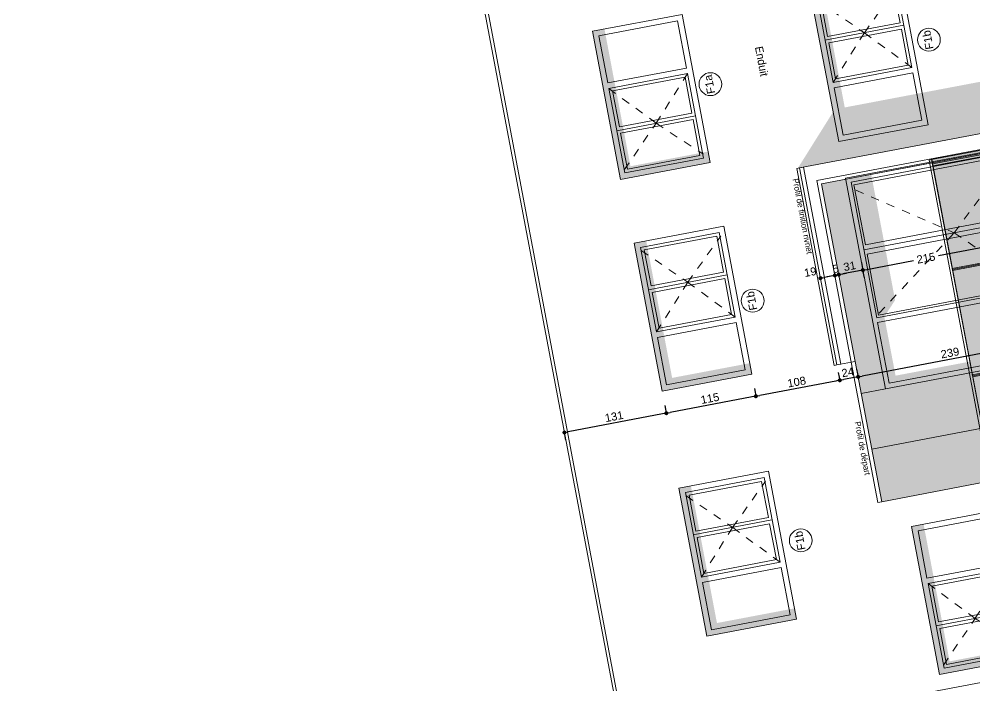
# Model space of a CAD drawing. Header units: centimetres. Extents: x 56941 to 84569, y -27946 to -11680.
# Drawn here: x 57077 to 58282, y -25828 to -24987 of the extents above; entities that cross this region are included whole.
import ezdxf

# ---------------------------------------------------------------- set-up
doc = ezdxf.new("R2010")
doc.units = ezdxf.units.CM
doc.header["$LTSCALE"] = 50.8
doc.header["$PDMODE"] = 1
doc.header["$PDSIZE"] = -2
doc.linetypes.add('Style de ligne -1', pattern=[0.41664, 0.20828, -0.20836])
doc.layers.get('0').update_dxf_attribs({"lineweight": 18})
for name, color, linetype, lineweight in [('0-PROJET-BOIS PANNEAUX FACADE', 7, 'Continuous', 5), ('0-PROJET-COTATIONS', 7, 'Continuous', 13), ('0-PROJET-DESSINS CRÉES', 7, 'Continuous', 9), ('0-PROJET-EP', 7, 'Continuous', 5), ('0-PROJET-Garde corps', 7, 'Continuous', 5), ('0-PROJET-MENUISERIES EXT', 7, 'Continuous', 5), ('0-PROJET-TEXTE', 7, 'Continuous', 5)]:
    doc.layers.add(name, color=color, linetype=linetype, lineweight=lineweight)
doc.styles.add('Futura Std Book', font='Futura Std Book')
doc.styles.add('Helvetica', font='Helvetica')
doc.dimstyles.new('IS', dxfattribs={"dimtxt": 10.08724, "dimasz": 5.007446, "dimexe": 2, "dimexo": 10, "dimgap": 3, "dimtad": 1, "dimdec": 1, "dimtxsty": 'Helvetica', "dimblk": 'DOT', "dimblk1": 'DOT', "dimblk2": 'DOT', "dimcen": 0, "dimdle": 10, "dimazin": 0, "dimtfac": 0.8, "dimtdec": 1, "dimtix": 1, "dimtmove": 0, "dimatfit": 0, "dimldrblk": 'VW_FILLEDARROW-1', "dimfxl": 0, "dimfrac": 2, "dimtolj": 1, "dimarcsym": 0})

# ---------------------------------------------------------------- blocks, each defined once
blk = doc.blocks.new('Groupe-10-1')
at = {"layer": '0-PROJET-EP', "color": 7, "linetype": 'Continuous', "lineweight": 5, "flags": 128}
blk.add_lwpolyline([(19071.8, -47998.5), (19069.6, -47986.7), (19903.9, -47828.7), (19906.2, -47840.5)], close=True, dxfattribs=at)
at = {"layer": '0-PROJET-EP', "color": 7, "linetype": 'Continuous', "lineweight": 13, "flags": 128}
for points in [[(19814.3, -47859.4), (19811.5, -47844.6), (19903.6, -47827.2), (19906.4, -47841.9)], [(19811.2, -47861.7), (19807.8, -47844.1), (19809.7, -47843.7), (19813, -47861.4)], [(19812.9, -47860.6), (19809.8, -47844.5), (19822.4, -47842.1), (19825.5, -47858.3)], [(19049.4, -48014.4), (19042.9, -47980), (19067.5, -47975.4), (19074, -48009.8)]]:
    blk.add_lwpolyline(points, close=True, dxfattribs=at)
blk = doc.blocks.new('PORTE FENETRE TYPE 1 FACADE')
at = {"layer": '0-PROJET-DESSINS CRÉES', "color": 7, "linetype": 'Style de ligne -1', "lineweight": 5}
for p, q in [((95, -10), (177, -122)), ((253, -10), (177, -122)), ((177, -122), (95, -204)), ((177, -122), (253, -204))]:
    blk.add_line(p, q, dxfattribs=at)
at = {"layer": '0-PROJET-DESSINS CRÉES', "color": 7, "linetype": 'Continuous', "lineweight": 5}
blk.add_line((177, -6), (177, -215), dxfattribs=at)
at = {"layer": '0-PROJET-DESSINS CRÉES', "color": 7, "linetype": 'Continuous', "lineweight": 5, "flags": 128}
blk.add_lwpolyline([(6, -6), (84, -6), (84, -209), (6, -209)], close=True, dxfattribs=at)
at = {"layer": '0-PROJET-MENUISERIES EXT', "color": 7, "linetype": 'Continuous', "lineweight": 13, "flags": 128}
for points in [[(270, 0), (270, -215), (0, -215), (0, 0)], [(264, -6), (264, -215), (90, -215), (90, -6)], [(171.2, -9), (171.2, -209), (93, -209), (93, -9)], [(260, -9), (260, -209), (183, -209), (183, -9)]]:
    blk.add_lwpolyline(points, close=True, dxfattribs=at)
blk = doc.blocks.new('Groupe-23-1')
at = {"layer": '0-PROJET-Garde corps', "color": 8, "linetype": 'Continuous', "lineweight": 5, "flags": 128}
for points in [[(19571.5, -47363.3), (19572, -47365.7), (19437.3, -47391.2), (19436.9, -47388.8)], [(19563.9, -47360.9), (19565.8, -47370.8), (19552.5, -47373.3), (19550.6, -47363.5)]]:
    blk.add_lwpolyline(points, close=True, dxfattribs=at)
at = {"layer": '0-PROJET-Garde corps', "color": 8, "linetype": 'Continuous', "lineweight": 5}
for points in [[(19558.2, -47364.1), (19558.2, -47364), (19558.1, -47363.8), (19557.9, -47363.6), (19557.7, -47363.6), (19557.5, -47363.7), (19557.3, -47363.9), (19557.3, -47364.1), (19557.4, -47364.3), (19557.6, -47364.5), (19557.8, -47364.5), (19558.1, -47364.4), (19558.2, -47364.2), (19558.2, -47364.1)], [(19559.3, -47370.1), (19559.4, -47370), (19559.3, -47369.8), (19559.1, -47369.7), (19558.8, -47369.6), (19558.6, -47369.7), (19558.5, -47369.9), (19558.5, -47370.2), (19558.6, -47370.4), (19558.8, -47370.5), (19559, -47370.5), (19559.2, -47370.4), (19559.3, -47370.3), (19559.3, -47370.1)]]:
    blk.add_open_spline(points, degree=2, dxfattribs=at)
blk = doc.blocks.new('Groupe-24-1')
at = {"layer": '0-PROJET-Garde corps', "color": 8, "linetype": 'Continuous', "lineweight": 5, "flags": 128}
for points in [[(19546.6, -47231.4), (19547, -47233.9), (19412.4, -47259.4), (19411.9, -47256.9)], [(19539.3, -47231), (19540.8, -47238.9), (19527.5, -47241.4), (19526, -47233.5)]]:
    blk.add_lwpolyline(points, close=True, dxfattribs=at)
at = {"layer": '0-PROJET-Garde corps', "color": 8, "linetype": 'Continuous', "lineweight": 5}
blk.add_open_spline([(19534.4, -47238.3), (19534.4, -47238.2), (19534.3, -47238), (19534.1, -47237.8), (19533.9, -47237.8), (19533.7, -47237.9), (19533.5, -47238.1), (19533.5, -47238.3), (19533.6, -47238.5), (19533.8, -47238.7), (19534, -47238.7), (19534.2, -47238.6), (19534.4, -47238.4), (19534.4, -47238.3)], degree=2, dxfattribs=at)
blk = doc.blocks.new('Groupe-25-1')
at = {"layer": '0-PROJET-Garde corps', "color": 8, "linetype": 'Continuous', "lineweight": 5, "flags": 128}
for points in [[(19596.9, -47497.1), (19597.4, -47499.6), (19462.7, -47525.1), (19462.2, -47522.6)], [(19589.3, -47494.8), (19591.1, -47504.6), (19577.8, -47507.1), (19576, -47497.3)]]:
    blk.add_lwpolyline(points, close=True, dxfattribs=at)
at = {"layer": '0-PROJET-Garde corps', "color": 8, "linetype": 'Continuous', "lineweight": 5}
for points in [[(19583.6, -47497.9), (19583.6, -47497.8), (19583.5, -47497.6), (19583.3, -47497.5), (19583, -47497.4), (19582.8, -47497.5), (19582.7, -47497.7), (19582.7, -47498), (19582.8, -47498.2), (19583, -47498.3), (19583.2, -47498.4), (19583.4, -47498.3), (19583.5, -47498.1), (19583.6, -47497.9)], [(19584.7, -47504), (19584.7, -47503.9), (19584.6, -47503.7), (19584.4, -47503.5), (19584.2, -47503.5), (19584, -47503.6), (19583.8, -47503.8), (19583.8, -47504), (19583.9, -47504.2), (19584.1, -47504.4), (19584.3, -47504.4), (19584.6, -47504.3), (19584.7, -47504.1), (19584.7, -47504)]]:
    blk.add_open_spline(points, degree=2, dxfattribs=at)
blk = doc.blocks.new('Groupe-26-1')
at = {"layer": '0-PROJET-Garde corps', "color": 8, "linetype": 'Continuous', "lineweight": 5, "flags": 128}
for points in [[(19621, -47624.4), (19621.5, -47627.1), (19486.9, -47652.5), (19486.4, -47649.9)], [(19613.4, -47622.1), (19615.2, -47631.9), (19602, -47634.5), (19600.1, -47624.6)]]:
    blk.add_lwpolyline(points, close=True, dxfattribs=at)
at = {"layer": '0-PROJET-Garde corps', "color": 8, "linetype": 'Continuous', "lineweight": 5}
for points in [[(19607.7, -47625.3), (19607.7, -47625.1), (19607.6, -47624.9), (19607.4, -47624.8), (19607.1, -47624.8), (19606.9, -47624.9), (19606.8, -47625.1), (19606.8, -47625.3), (19606.9, -47625.5), (19607.1, -47625.6), (19607.3, -47625.7), (19607.5, -47625.6), (19607.7, -47625.4), (19607.7, -47625.3)], [(19608.8, -47631.3), (19608.8, -47631.2), (19608.7, -47631), (19608.5, -47630.8), (19608.3, -47630.8), (19608.1, -47630.9), (19607.9, -47631.1), (19607.9, -47631.3), (19608, -47631.5), (19608.2, -47631.7), (19608.5, -47631.7), (19608.7, -47631.6), (19608.8, -47631.4), (19608.8, -47631.3)]]:
    blk.add_open_spline(points, degree=2, dxfattribs=at)
blk = doc.blocks.new('Groupe-27-1')
at = {"layer": '0-PROJET-DESSINS CRÉES', "linetype": 'Continuous', "lineweight": 0}
blk.add_hatch(color=254, dxfattribs=at).paths.add_polyline_path([(19545.5, -47226), (19622.2, -47630.6), (19487.5, -47656.1), (19410.9, -47251.5)])
at = {"layer": '0-PROJET-DESSINS CRÉES', "color": 7, "linetype": 'Continuous', "lineweight": 13}
for p, q in [((19437.1, -47390), (19568, -47365.2)), ((19462.9, -47523.7), (19593.4, -47499))]:
    blk.add_line(p, q, dxfattribs=at)
at = {"layer": '0-PROJET-DESSINS CRÉES', "color": 7, "linetype": 'Continuous', "lineweight": 13, "flags": 128}
for points in [[(19545.5, -47226), (19622.2, -47630.6), (19487.5, -47656.1), (19410.9, -47251.5)], [(19545.3, -47226), (19622, -47630.7), (19618.4, -47631.4), (19541.8, -47226.7)], [(19411, -47251.5), (19487.6, -47656.1), (19484.5, -47656.7), (19407.8, -47252.1)]]:
    blk.add_lwpolyline(points, close=True, dxfattribs=at)
at = {"layer": '0-PROJET-Garde corps', "color": 8}
for name in ['Groupe-24-1', 'Groupe-23-1', 'Groupe-25-1', 'Groupe-26-1']:
    blk.add_blockref(name, (0, 0), dxfattribs=at)
blk = doc.blocks.new('Groupe-28-1')
at = {"layer": '0-PROJET-DESSINS CRÉES', "linetype": 'Continuous', "lineweight": 0}
blk.add_hatch(color=7, dxfattribs=at).paths.add_polyline_path([(19321.9, -47272.4), (19321.9, -47272.4), (19307.4, -47275.2), (19307.4, -47275.2), (19272.2, -47281.8), (19314.6, -47505.8), (19338.1, -47463.6), (19352.6, -47540.3), (19556.8, -47501.6), (19554.2, -47488), (19365.5, -47523.7), (19351.3, -47449.5), (19364.9, -47428.5), (19334.8, -47270)])
at = {"layer": '0-PROJET-DESSINS CRÉES', "color": 7, "linetype": 'Continuous', "lineweight": 13}
for p, q in [((19352.6, -47540.3), (19322.2, -47546.1)), ((19335.5, -47616.3), (19570.1, -47571.9)), ((19348.1, -47682.5), (19490.4, -47655.5))]:
    blk.add_line(p, q, dxfattribs=at)
at = {"layer": '0-PROJET-DESSINS CRÉES', "color": 7, "linetype": 'Continuous', "lineweight": 13, "flags": 128}
for points in [[(19314.6, -47505.8), (19291.5, -47510.2), (19244.5, -47262), (19537.8, -47206.4), (19618.3, -47631.4), (19599.9, -47634.8), (19524, -47233.9), (19272.2, -47281.8)], [(19309.7, -47506.7), (19266.4, -47277.8), (19541.5, -47225.7), (19542.4, -47230.7), (19272.2, -47281.8), (19314.6, -47505.8)], [(19524, -47233.9), (19599.9, -47634.8), (19582.6, -47638.1), (19506.7, -47237.2)], [(19249.4, -47261), (19296.4, -47509.3), (19291.5, -47510.2), (19244.5, -47262)], [(19314.6, -47505.8), (19348.1, -47682.5), (19343.2, -47683.4), (19309.7, -47506.7)]]:
    blk.add_lwpolyline(points, close=True, dxfattribs=at)
at = {"layer": '0-PROJET-DESSINS CRÉES', "color": 8, "linetype": 'Continuous', "lineweight": 13, "flags": 128}
blk.add_lwpolyline([(19244.5, -47262), (19291.5, -47510.2), (19288.2, -47510.8), (19241.2, -47262.6)], close=True, dxfattribs=at)
at = {"layer": '0-PROJET-DESSINS CRÉES', "color": 7, "rotation": 100.7235947439955}
blk.add_blockref('PORTE FENETRE TYPE 1 FACADE', (19352.6, -47540.3), dxfattribs=at)
at = {"layer": '0-PROJET-Garde corps', "color": 7}
blk.add_blockref('Groupe-27-1', (0, 0), dxfattribs=at)
blk = doc.blocks.new('FENETRE TYPE')
at = {"layer": '0-PROJET-DESSINS CRÉES', "color": 7, "linetype": 'Style de ligne -1', "lineweight": 5}
for p, q in [((8.9, -7), (59.2, -57.3)), ((59.2, -57.3), (113.4, -7)), ((59.2, -57.3), (9.8, -108.9)), ((113.4, -108), (59.2, -57.3))]:
    blk.add_line(p, q, dxfattribs=at)
at = {"layer": '0-PROJET-DESSINS CRÉES', "color": 7, "linetype": 'Continuous', "lineweight": 13}
for p, q in [((55.2, -104), (55.2, -11)), ((59.2, -6.8), (59.2, -107.8)), ((63.4, -104), (63.4, -11)), ((113.4, -108), (113.4, -7)), ((120.4, -7), (120.4, -108))]:
    blk.add_line(p, q, dxfattribs=at)
at = {"layer": '0-PROJET-DESSINS CRÉES', "color": 7, "linetype": 'Continuous', "lineweight": 13, "flags": 128}
blk.add_lwpolyline([(-2, 0), (188, 0), (188, -115), (-2, -115)], close=True, dxfattribs=at)
for points in [[(113.4, -108), (5, -108), (5, -7), (113.4, -7)], [(55.2, -104), (9, -104), (9, -11), (55.2, -11)], [(63.4, -11), (109.4, -11), (109.4, -104), (63.4, -104)], [(120.4, -7), (181, -7), (181, -108), (120.4, -108)]]:
    blk.add_lwpolyline(points, dxfattribs=at)
blk = doc.blocks.new('_DOT')
at = {"color": 0, "linetype": 'ByBlock', "lineweight": -2}
blk.add_line((-0.5, 0), (-1, 0), dxfattribs=at)
at = {"color": 0, "linetype": 'ByBlock', "const_width": 0.5}
blk.add_lwpolyline([(-0.25, 0, 1), (0.25, 0, 1)], format="xyb", close=True, dxfattribs=at)
blk = doc.blocks.new('*D55')
at = {"layer": '0-PROJET-COTATIONS', "color": 0, "linetype": 'Continuous', "lineweight": -2}
for p, q in [((57891.5, -25474.1), (57893.7, -25485.9)), ((57888.4, -25484.9), (57769.8, -25507.3)), ((57766.8, -25518.1), (57764.5, -25506.3))]:
    blk.add_line(p, q, dxfattribs=at)
at = {"layer": 'Defpoints', "color": 0}
for p in [(57874.7, -25385.7), (57764.9, -25508.3), (57807.3, -25731.8)]:
    blk.add_point(p, dxfattribs=at)
at = {"layer": '0-PROJET-COTATIONS', "color": 0, "lineweight": -2, "xscale": 5.007446289062499, "yscale": 5.007446289062499, "zscale": 5.007446289062499}
for p, rotation in [((57893.4, -25484), 10.72359474388997), ((57764.9, -25508.3), 190.7235947438899)]:
    blk.add_blockref('_DOT', p, dxfattribs=dict(at, rotation=rotation))
at = {"layer": '0-PROJET-COTATIONS', "color": 0, "lineweight": 5, "insert": (57827.6, -25488.2), "char_height": 10.09, "attachment_point": 5, "rotation": 10.7236, "style": 'Helvetica'}
blk.add_mtext('\\A1;131', dxfattribs=at)
blk = doc.blocks.new('VW_FILLEDARROW-1')
at = {"linetype": 'Continuous', "lineweight": 0}
blk.add_hatch(color=0, dxfattribs=at).paths.add_polyline_path([(-2, 0.54), (0, 0), (-2, -0.54)])
at = {"color": 0, "linetype": 'Continuous', "lineweight": 5, "flags": 128}
blk.add_lwpolyline([(-2, 0.54), (0, 0), (-2, -0.54)], close=True, dxfattribs=at)
blk = doc.blocks.new('*D56')
at = {"layer": '0-PROJET-COTATIONS', "color": 0, "linetype": 'Continuous', "lineweight": -2}
for p, q in [((58004.5, -25452.7), (58006.7, -25464.5)), ((58001.4, -25463.5), (57898.3, -25483)), ((57891.5, -25474.1), (57893.7, -25485.9))]:
    blk.add_line(p, q, dxfattribs=at)
at = {"layer": 'Defpoints', "color": 0}
for p in [(57874.7, -25385.7), (57997.8, -25417.4), (57893.4, -25484)]:
    blk.add_point(p, dxfattribs=at)
at = {"layer": '0-PROJET-COTATIONS', "color": 0, "lineweight": -2, "xscale": 5.007446289062499, "yscale": 5.007446289062499, "zscale": 5.007446289062499}
for p, rotation in [((58006.3, -25462.6), 10.72359474388981), ((57893.4, -25484), 190.7235947438898)]:
    blk.add_blockref('_DOT', p, dxfattribs=dict(at, rotation=rotation))
at = {"layer": '0-PROJET-COTATIONS', "color": 0, "lineweight": 5, "insert": (57948.4, -25465.4), "char_height": 10.09, "attachment_point": 5, "rotation": 10.7236, "style": 'Helvetica'}
blk.add_mtext('\\A1;115', dxfattribs=at)
blk = doc.blocks.new('*D57')
at = {"layer": '0-PROJET-COTATIONS', "color": 0, "linetype": 'Continuous', "lineweight": -2}
for p, q in [((58110.2, -25432.7), (58112.4, -25444.5)), ((58107.1, -25443.5), (58011.3, -25461.6)), ((58004.5, -25452.7), (58006.7, -25464.5))]:
    blk.add_line(p, q, dxfattribs=at)
at = {"layer": 'Defpoints', "color": 0}
for p in [(58103.7, -25398.3), (57997.8, -25417.4), (58006.3, -25462.6)]:
    blk.add_point(p, dxfattribs=at)
at = {"layer": '0-PROJET-COTATIONS', "color": 0, "lineweight": -2, "xscale": 5.007446289062499, "yscale": 5.007446289062499, "zscale": 5.007446289062499}
for p, rotation in [((58112, -25442.5), 10.72359474389007), ((58006.3, -25462.6), 190.7235947438901)]:
    blk.add_blockref('_DOT', p, dxfattribs=dict(at, rotation=rotation))
at = {"layer": '0-PROJET-COTATIONS', "color": 0, "lineweight": 5, "insert": (58057.7, -25444.6), "char_height": 10.09, "attachment_point": 5, "rotation": 10.7236, "style": 'Helvetica'}
blk.add_mtext('\\A1;108', dxfattribs=at)
blk = doc.blocks.new('*D58')
at = {"layer": '0-PROJET-COTATIONS', "color": 0, "linetype": 'Continuous', "lineweight": -2}
for p, q in [((58110.2, -25432.7), (58112.4, -25444.5)), ((58133.3, -25428.3), (58135.6, -25440.1)), ((58130.3, -25439.1), (58117, -25441.6))]:
    blk.add_line(p, q, dxfattribs=at)
at = {"layer": 'Defpoints', "color": 0}
for p in [(58103.7, -25398.3), (58127, -25394.9), (58112, -25442.5)]:
    blk.add_point(p, dxfattribs=at)
at = {"layer": '0-PROJET-COTATIONS', "color": 0, "lineweight": -2, "xscale": 5.007446289062499, "yscale": 5.007446289062499, "zscale": 5.007446289062499}
for p, rotation in [((58135.2, -25438.2), 10.72359474389064), ((58112, -25442.5), 190.7235947438907)]:
    blk.add_blockref('_DOT', p, dxfattribs=dict(at, rotation=rotation))
at = {"layer": '0-PROJET-COTATIONS', "color": 0, "lineweight": 5, "insert": (58122.1, -25432.4), "char_height": 10.09, "attachment_point": 5, "rotation": 10.7236, "style": 'Helvetica'}
blk.add_mtext('\\A1;24', dxfattribs=at)
blk = doc.blocks.new('*D59')
at = {"layer": '0-PROJET-COTATIONS', "color": 0, "linetype": 'Continuous', "lineweight": -2}
for p, q in [((58364.8, -25394.7), (58140.1, -25437.2)), ((58370, -25395), (58370.1, -25395.7)), ((58133.3, -25428.3), (58135.6, -25440.1))]:
    blk.add_line(p, q, dxfattribs=at)
at = {"layer": 'Defpoints', "color": 0}
for p in [(58368.1, -25385.2), (58127, -25394.9), (58135.2, -25438.2)]:
    blk.add_point(p, dxfattribs=at)
at = {"layer": '0-PROJET-COTATIONS', "color": 0, "lineweight": -2, "xscale": 5.007446289062499, "yscale": 5.007446289062499, "zscale": 5.007446289062499}
for p, rotation in [((58369.7, -25393.7), 10.72359474388949), ((58135.2, -25438.2), 190.7235947438895)]:
    blk.add_blockref('_DOT', p, dxfattribs=dict(at, rotation=rotation))
at = {"layer": '0-PROJET-COTATIONS', "color": 0, "lineweight": 5, "insert": (58251, -25408), "char_height": 10.09, "attachment_point": 5, "rotation": 10.7236, "style": 'Helvetica'}
blk.add_mtext('\\A1;239', dxfattribs=at)
blk = doc.blocks.new('*D63')
at = {"layer": '0-PROJET-COTATIONS', "color": 0, "linetype": 'Continuous', "lineweight": -2}
for p, q in [((58087.4, -25312.4), (58087.3, -25311.9)), ((58101, -25311.3), (58092.6, -25312.9)), ((58105.6, -25308.9), (58105.5, -25308.4))]:
    blk.add_line(p, q, dxfattribs=at)
at = {"layer": 'Defpoints', "color": 0}
for p in [(58087.7, -25313.8), (58089.2, -25322.2), (58107.5, -25318.7)]:
    blk.add_point(p, dxfattribs=at)
at = {"layer": '0-PROJET-COTATIONS', "color": 0, "lineweight": -2, "xscale": 5.007446289062499, "yscale": 5.007446289062499, "zscale": 5.007446289062499}
for p, rotation in [((58087.7, -25313.8), 190.7235947438883), ((58105.9, -25310.4), 10.72359474388827)]:
    blk.add_blockref('_DOT', p, dxfattribs=dict(at, rotation=rotation))
at = {"layer": '0-PROJET-COTATIONS', "color": 0, "lineweight": 5, "insert": (58074.9, -25306.1), "char_height": 10.09, "attachment_point": 5, "rotation": 10.7236, "style": 'Helvetica'}
blk.add_mtext('\\A1;19', dxfattribs=at)
blk = doc.blocks.new('*D64')
at = {"layer": '0-PROJET-COTATIONS', "color": 0, "linetype": 'Continuous', "lineweight": -2}
for p, q in [((58101, -25311.3), (58096.1, -25312.2)), ((58105.6, -25308.9), (58105.5, -25308.4)), ((58110.8, -25309.4), (58105.9, -25310.4)), ((58110.4, -25307.5), (58110.4, -25307.5)), ((58115.7, -25308.5), (58120.7, -25307.6))]:
    blk.add_line(p, q, dxfattribs=at)
at = {"layer": 'Defpoints', "color": 0}
for p in [(58105.9, -25310.4), (58107.5, -25318.7), (58112.3, -25317.3)]:
    blk.add_point(p, dxfattribs=at)
at = {"layer": '0-PROJET-COTATIONS', "color": 0, "lineweight": -2, "xscale": 5.007446289062499, "yscale": 5.007446289062499, "zscale": 5.007446289062499}
for p, rotation in [((58105.9, -25310.4), 10.72359474388395), ((58110.8, -25309.4), 190.723594743884)]:
    blk.add_blockref('_DOT', p, dxfattribs=dict(at, rotation=rotation))
at = {"layer": '0-PROJET-COTATIONS', "color": 0, "lineweight": 5, "insert": (58106.9, -25302), "char_height": 10.09, "attachment_point": 5, "rotation": 10.7236, "style": 'Helvetica'}
blk.add_mtext('\\A1;5', dxfattribs=at)
blk = doc.blocks.new('*D65')
at = {"layer": '0-PROJET-COTATIONS', "color": 0, "linetype": 'Continuous', "lineweight": -2}
for p, q in [((58139.3, -25293.9), (58140.8, -25301.7)), ((58110.4, -25307.5), (58110.4, -25307.5)), ((58136.3, -25304.6), (58115.7, -25308.5))]:
    blk.add_line(p, q, dxfattribs=at)
at = {"layer": 'Defpoints', "color": 0}
for p in [(58110.8, -25309.4), (58141.2, -25303.7), (58112.3, -25317.3)]:
    blk.add_point(p, dxfattribs=at)
at = {"layer": '0-PROJET-COTATIONS', "color": 0, "lineweight": -2, "xscale": 5.007446289062499, "yscale": 5.007446289062499, "zscale": 5.007446289062499}
for p, rotation in [((58141.2, -25303.7), 10.72359474390022), ((58110.8, -25309.4), 190.7235947439002)]:
    blk.add_blockref('_DOT', p, dxfattribs=dict(at, rotation=rotation))
at = {"layer": '0-PROJET-COTATIONS', "color": 0, "lineweight": 5, "insert": (58124.5, -25298.7), "char_height": 10.09, "attachment_point": 5, "rotation": 10.7236, "style": 'Helvetica'}
blk.add_mtext('\\A1;31', dxfattribs=at)
blk = doc.blocks.new('*D66')
at = {"layer": '0-PROJET-COTATIONS', "color": 0, "linetype": 'Continuous', "lineweight": -2}
for p, q in [((58350.8, -25254.8), (58352.8, -25265.6)), ((58347.5, -25264.6), (58236.4, -25285.7)), ((58146.1, -25302.8), (58205, -25291.6)), ((58143.1, -25313.5), (58141.6, -25305.7))]:
    blk.add_line(p, q, dxfattribs=at)
at = {"layer": 'Defpoints', "color": 0}
for p in [(58348.9, -25245), (58141.2, -25303.7), (58141.2, -25303.7)]:
    blk.add_point(p, dxfattribs=at)
at = {"layer": '0-PROJET-COTATIONS', "color": 0, "lineweight": -2, "xscale": 5.007446289062499, "yscale": 5.007446289062499, "zscale": 5.007446289062499}
for p, rotation in [((58352.5, -25263.7), 10.7235947438868), ((58141.2, -25303.7), 190.7235947438868)]:
    blk.add_blockref('_DOT', p, dxfattribs=dict(at, rotation=rotation))
at = {"layer": '0-PROJET-COTATIONS', "color": 0, "lineweight": 5, "insert": (58220.7, -25288.6), "char_height": 10.09, "attachment_point": 5, "rotation": 10.7236, "style": 'Helvetica'}
blk.add_mtext('\\A1;215', dxfattribs=at)
blk = doc.blocks.new('Groupe-45-1')
at = {"layer": '0-PROJET-TEXTE', "color": 7, "linetype": 'Continuous', "lineweight": 5}
blk.add_circle((19132.1, -47156.4), 14.4, dxfattribs=at)
at = {"layer": '0-PROJET-TEXTE', "color": 7, "insert": (19128.2, -47169.5), "char_height": 10.09, "attachment_point": 1, "rotation": 100.7236, "line_spacing_factor": 0.834288, "style": 'Helvetica'}
blk.add_mtext('F1a', dxfattribs=at)
blk = doc.blocks.new('Groupe-46-1')
at = {"layer": '0-PROJET-TEXTE', "color": 7, "linetype": 'Continuous', "lineweight": 5}
blk.add_circle((19185.3, -47429.2), 14.4, dxfattribs=at)
at = {"layer": '0-PROJET-TEXTE', "color": 7, "insert": (19181.4, -47442.3), "char_height": 10.09, "attachment_point": 1, "rotation": 100.7236, "line_spacing_factor": 0.834288, "style": 'Helvetica'}
blk.add_mtext('F1b', dxfattribs=at)
blk = doc.blocks.new('Groupe-47-1')
at = {"layer": '0-PROJET-TEXTE', "color": 7, "linetype": 'Continuous', "lineweight": 5}
blk.add_circle((19246, -47731.3), 14.4, dxfattribs=at)
at = {"layer": '0-PROJET-TEXTE', "color": 7, "insert": (19242.2, -47744.5), "char_height": 10.09, "attachment_point": 1, "rotation": 100.7236, "line_spacing_factor": 0.834288, "style": 'Helvetica'}
blk.add_mtext('F1b', dxfattribs=at)
blk = doc.blocks.new('Groupe-56-1')
at = {"layer": '0-PROJET-TEXTE', "color": 7, "linetype": 'Continuous', "lineweight": 5}
blk.add_circle((19407.5, -47100.4), 14.4, dxfattribs=at)
at = {"layer": '0-PROJET-TEXTE', "color": 7, "insert": (19403.6, -47113.5), "char_height": 10.09, "attachment_point": 1, "rotation": 100.7236, "line_spacing_factor": 0.834288, "style": 'Helvetica'}
blk.add_mtext('F1b', dxfattribs=at)
blk = doc.blocks.new('Groupe-80-1')
at = {"layer": '0-PROJET-TEXTE', "color": 7}
for name in ['Groupe-56-1', 'Groupe-45-1', 'Groupe-46-1', 'Groupe-47-1']:
    blk.add_blockref(name, (0, 0), dxfattribs=at)

msp = doc.modelspace()

# ---------------------------------------------------------------- hatches: boundary and pattern name
at = {"layer": '0-PROJET-BOIS PANNEAUX FACADE', "linetype": 'Continuous', "lineweight": 0}
msp.add_hatch(color=34, dxfattribs=at).paths.add_polyline_path([(58399.5, -25551.2), (58165, -25595.6), (58089.1, -25194.9), (58119.5, -25189.1), (58169.5, -25453.3), (58373.7, -25414.7)])
at = {"layer": '0-PROJET-DESSINS CRÉES', "linetype": 'Continuous', "lineweight": 0}
for points in [[(58090.6, -24952.3), (58123.3, -25125.1), (58221.1, -25106.6), (58223.7, -25120.5), (58110.7, -25141.9), (58075.4, -24955.2)], [(57815.4, -24999.9), (57848.2, -25172.8), (57945.9, -25154.3), (57948.5, -25168.1), (57835.6, -25189.5), (57800.2, -25002.8)], [(58105.7, -25101.1), (58403.6, -25044.7), (58484.5, -25472.1), (58438.8, -25543.7), (58363.2, -25144.5), (58359.6, -25145.2), (58354.7, -25119.5), (58059.1, -25175.4)], [(57868, -25266.7), (57900.7, -25439.5), (57998.5, -25421), (58001.1, -25434.8), (57888.1, -25456.2), (57852.8, -25269.5)], [(57924.4, -25575.5), (57957.2, -25748.4), (58054.9, -25729.9), (58057.6, -25743.7), (57944.6, -25765.1), (57909.2, -25578.4)], [(58217.7, -25623.8), (58250.5, -25796.7), (58348.2, -25778.2), (58350.8, -25792), (58237.8, -25813.4), (58202.5, -25626.7)]]:
    msp.add_hatch(color=7, dxfattribs=at).paths.add_polyline_path(points)

# ---------------------------------------------------------------- linework, layer by layer
at = {"layer": '0-PROJET-DESSINS CRÉES', "color": 7, "linetype": 'Continuous', "lineweight": 13}
msp.add_line((57898.6, -26214), (57077.5, -21878.2), dxfattribs=at)
at = {"layer": '0-PROJET-DESSINS CRÉES', "color": 7, "linetype": 'Continuous', "lineweight": 5}
msp.add_line((57902.5, -26213.3), (57081.4, -21877.5), dxfattribs=at)

# ---------------------------------------------------------------- block references
at = {"layer": '0-PROJET-COTATIONS', "color": 7}
msp.add_blockref('Groupe-80-1', (38816.9, 22087), dxfattribs=at)
at = {"layer": '0-PROJET-DESSINS CRÉES', "color": 7, "xscale": -1}
for p, rotation in [((58075.7, -24957.1), 100.7235947438345), ((57853.1, -25271.5), 100.7235947438193), ((57909.6, -25580.4), 100.7235947438193)]:
    msp.add_blockref('FENETRE TYPE', p, dxfattribs=dict(at, rotation=rotation))
at = {"layer": '0-PROJET-DESSINS CRÉES', "color": 7}
for p, rotation in [((57835.2, -25187.5), 100.7235947439611), ((58237.5, -25811.4), 100.7235947439597)]:
    msp.add_blockref('FENETRE TYPE', p, dxfattribs=dict(at, rotation=rotation))
msp.add_blockref('Groupe-28-1', (38816.9, 22087), dxfattribs=at)
at = {"layer": '0-PROJET-EP', "color": 7}
msp.add_blockref('Groupe-10-1', (38816.9, 22087), dxfattribs=at)

# ---------------------------------------------------------------- texts
at = {"layer": '0-PROJET-TEXTE', "color": 7, "attachment_point": 2, "rotation": 280.7176, "line_spacing_factor": 0.962448, "style": 'Futura Std Book'}
for s, insert, char_height in [('Enduit', (58018.5, -25039.6), 10.07), ('Profil de finition rivnet', (58068.9, -25235), 7.552), ('Profil de départ', (58144.6, -25527.4), 7.552)]:
    msp.add_mtext(s, dxfattribs=dict(at, insert=insert, char_height=char_height))

# ---------------------------------------------------------------- dimensions: what is measured, and where the dimension line sits
at = {"layer": '0-PROJET-COTATIONS', "color": 7, "linetype": 'Continuous', "lineweight": 5}
for base, p1, p2, override, picture, middle in [((58141.2, -25303.7), (58348.9, -25245), (58141.2, -25303.7), {"dimtxt": 10.08724, "dimdec": 0, "dimpost": '<>', "dimtxsty": 'Helvetica', "dimtmove": 2}, '*D66', (58220.7, -25288.6)), ((58087.7, -25313.8), (58107.5, -25318.7), (58089.2, -25322.2), {"dimtxt": 10.08724, "dimdec": 0, "dimpost": '<>', "dimtxsty": 'Helvetica', "dimtix": 0, "dimtmove": 2}, '*D63', (58074.9, -25306.1))]:
    dim = msp.add_linear_dim(base=base, p1=p1, p2=p2, angle=10.7236, dimstyle='IS', override=override, dxfattribs=at)
    dim.commit()
    dim.dimension.update_dxf_attribs({"geometry": picture, "text_midpoint": middle, "dimtype": 160})
for base, p1, p2, picture, middle in [((58110.8, -25309.4), (58141.2, -25303.7), (58112.3, -25317.3), '*D65', (58124.5, -25298.7)), ((58105.9, -25310.4), (58112.3, -25317.3), (58107.5, -25318.7), '*D64', (58106.9, -25302)), ((57764.9, -25508.3), (57874.7, -25385.7), (57807.3, -25731.8), '*D55', (57827.6, -25488.2)), ((57893.4, -25484), (57997.8, -25417.4), (57874.7, -25385.7), '*D56', (57948.4, -25465.4)), ((58135.2, -25438.2), (58368.1, -25385.2), (58127, -25394.9), '*D59', (58251, -25408)), ((58006.3, -25462.6), (58103.7, -25398.3), (57997.8, -25417.4), '*D57', (58057.7, -25444.6)), ((58112, -25442.5), (58127, -25394.9), (58103.7, -25398.3), '*D58', (58122.1, -25432.4))]:
    dim = msp.add_linear_dim(base=base, p1=p1, p2=p2, angle=10.7236, dimstyle='IS', override={"dimtxt": 10.08724, "dimdec": 0, "dimpost": '<>', "dimtxsty": 'Helvetica', "dimtmove": 2}, dxfattribs=at)
    dim.commit()
    dim.dimension.update_dxf_attribs({"geometry": picture, "text_midpoint": middle})

doc.saveas('drawing.dxf')
